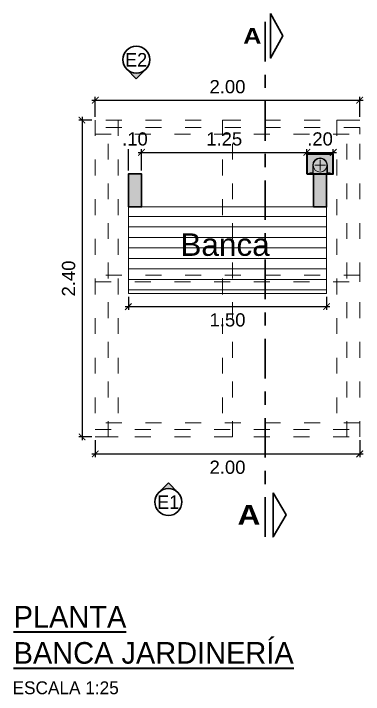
# Model space of a CAD drawing. Header units: millimetres. Extents: x 8.3 to 26.8, y 5.8 to 17.5.
# Drawn here: x 12.44 to 15.09, y 11.84 to 16.99 of the extents above; entities that cross this region are included whole.
import ezdxf

# ---------------------------------------------------------------- set-up
doc = ezdxf.new("R2010")
doc.units = ezdxf.units.MM
for name, pattern in [('ACAD_ISO03W100', [30, 12, -18]), ('ACAD_ISO04W100', [30, 24, -3, 0, -3]), ('ACAD_ISO10W100', [18, 12, -3, 0, -3]), ('CONTINUA', [0])]:
    doc.linetypes.add(name, pattern=pattern)
doc.layers.get('Defpoints').update_dxf_attribs({"color": 6, "lineweight": 5})
for name, color, linetype, lineweight in [('.', 7, 'Continuous', 0), ('0_COTAS 1', 1, 'Continuous', 15), ('0_TEXTOS 1', 7, 'Continuous', 40), ('0_TEXTOS 2', 6, 'Continuous', 30), ('0_TEXTOS 3', 144, 'Continuous', 20), ('B-COTAS', 3, 'Continuous', 0), ('LEJES', 7, 'ACAD_ISO04W100', 5), ('LEST 02', 5, 'Continuous', 20), ('LEST 03', 7, 'Continuous', 30), ('LMURO ALTO', 7, 'Continuous', 35), ('LPROYECCION', 7, 'ACAD_ISO03W100', 5), ('textos 1', 4, 'Continuous', 40)]:
    doc.layers.add(name, color=color, linetype=linetype, lineweight=lineweight)
doc.layers.add('LHATCH', color=254, linetype='Continuous', lineweight=5, true_color=0xcfcfcf)
doc.layers.add('manzanas', color=2, linetype='Continuous')
doc.styles.add('Agency FB', font='', dxfattribs={"height": 0.13})
doc.styles.add('ARIAL', font='arial.ttf')
doc.styles.add('TEXTO PATRON', font='arial.ttf')
doc.styles.get('Agency FB').set_extended_font_data('Agency FB')
doc.dimstyles.new('03(1-50)', dxfattribs={"dimtxt": 0.1, "dimasz": 0.05, "dimexe": 0.025, "dimexo": 0.025, "dimgap": 0.05, "dimtad": 2, "dimzin": 0, "dimdsep": 46, "dimtxsty": 'TEXTO PATRON', "dimblk": 'ARCHTICK', "dimcen": 0.05, "dimdle": 0.025, "dimazin": 0, "dimtfac": 1, "dimtofl": 0, "dimtmove": 0, "dimatfit": 3, "dimldrblk": 'ARCHTICK', "dimfxl": 1, "dimtolj": 1, "dimtzin": 0, "dimarcsym": 0})

# ---------------------------------------------------------------- blocks, each defined once
blk = doc.blocks.new('ABRAZADERA CNALTA PLUVIAL')
for points in [[(0, 0.065000000001703), (0, 0.1050000000016951)], [(0, 0.065000000001703), (-0.0399999999999921, 0.065000000001703)], [(0, 0.065000000001703), (0, 0.025000000001711)], [(0, 0.065000000001703), (0.0399999999999921, 0.065000000001703)]]:
    blk.add_lwpolyline(points)
at = {"layer": 'LEST 02', "color": 250, "lineweight": 18}
blk.add_line((0.0645573729805449, 0.0080000000000382), (0.07321762701838, 0.0080000000000382), dxfattribs=at)
blk.add_lwpolyline([(0.0823874999994701, 0.0030000000000143), (0.0553874999994548, 0.0030000000000143), (0.0553874999994548, 0.0650000000016462, 0.4142135623730951), (-5.4e-13, 0.120387500001641, 0.4142135623731117), (-0.0553875000005348, 0.0650000000016462), (-0.0553875000005348, 0.0030000000000143), (-0.0823875000005501, 0.0030000000000143), (-0.0823875000005501, 0), (-0.0523875000005205, 0), (-0.0523875000005489, 0.0650000000016462, -0.9999999999999998), (0.0523875000000089, 0.065000000001703), (0.0523874999994689, 2.84e-14), (0.0823874999994701, 2.84e-14)], format="xyb", close=True, dxfattribs=at)
for points in [[(-0.0775477540383918, 0.0030000000000143), (-0.0775477540383918, 0.0080000000000382), (-0.07321762701946, 0.0080000000000382)], [(-0.0645573729815965, 0.0030000000000143), (-0.0645573729815965, 0.0080000000000382), (-0.07321762701946, 0.0080000000000382), (-0.07321762701946, 0.0030000000000143)], [(-0.0645573729815965, 0.0080000000000382), (-0.0602272459626931, 0.0080000000000382), (-0.0602272459626931, 0.0030000000000143)], [(0.0645573729805449, 0.0030000000000427), (0.0645573729805449, 0.0080000000000382), (0.0602272459616131, 0.0080000000000382), (0.0602272459616131, 0.0030000000000427)], [(0.0775477540373117, 0.0030000000000427), (0.0775477540373117, 0.0080000000000382), (0.07321762701838, 0.0080000000000382), (0.07321762701838, 0.0030000000000427)]]:
    blk.add_lwpolyline(points, dxfattribs=at)
at = {"layer": 'LEST 02'}
blk.add_circle((0, 0.065000000001703), 0.0523875000002363, dxfattribs=at)
blk = doc.blocks.new('falsaa1')
at = {"true_color": 0xffffff}
h = blk.add_hatch(color=7, dxfattribs=at)
h.dxf.hatch_style = 1
h.paths.add_polyline_path([(2294.534145767435, 1750.567845352531), (2294.534145767435, 1750.417845352531), (2294.734145767435, 1750.417845352531), (2294.734145767435, 1750.567845352531)])
at = {"layer": 'LMURO ALTO'}
blk.add_lwpolyline([(2294.534145767435, 1750.567845352531), (2294.734145767435, 1750.567845352531), (2294.734145767435, 1750.417845352531), (2294.534145767435, 1750.417845352531)], close=True, dxfattribs=at)
at = {"layer": 'LEST 02', "lineweight": 18, "rotation": 180}
blk.add_blockref('ABRAZADERA CNALTA PLUVIAL', (2294.634145767435, 1750.567845352532), dxfattribs=at)
blk = doc.blocks.new('*D84')
at = {"layer": 'B-COTAS', "color": 0, "lineweight": -2, "transparency": 16777216}
for p, q in [((6.862243173480759, 18.21159216726428), (6.862243173480759, 18.37415375063751)), ((6.962243173480668, 18.21159216726428), (6.962243173480668, 18.37415375063751))]:
    blk.add_line(p, q, dxfattribs=at)
at = {"layer": 'Defpoints', "color": 0, "transparency": 16777216}
for p in [(6.962243173480668, 18.34915375063751), (6.862243173480759, 18.18659216726428), (6.962243173480668, 18.18659216726428)]:
    blk.add_point(p, dxfattribs=at)
at = {"layer": 'B-COTAS', "color": 0, "transparency": 16777216, "insert": (6.912050588207609, 18.45021104940968), "char_height": 0.1, "attachment_point": 5, "style": 'TEXTO PATRON'}
blk.add_mtext('\\A1;.10', dxfattribs=at)
blk = doc.blocks.new('_ArchTick')
at = {"color": 0, "linetype": 'ByBlock', "const_width": 0.15}
blk.add_lwpolyline([(-0.5, -0.5), (0.5, 0.5)], dxfattribs=at)
blk = doc.blocks.new('*D85')
at = {"layer": 'B-COTAS', "color": 0, "lineweight": -2, "transparency": 16777216}
for p, q in [((6.962243173480668, 18.21159216726428), (6.962243173480668, 18.37415375063751)), ((8.212243173479425, 18.34915375063751), (8.212243173479425, 18.37415375063751)), ((6.937243173480668, 18.34915375063751), (8.237243173479426, 18.34915375063751))]:
    blk.add_line(p, q, dxfattribs=at)
at = {"layer": 'Defpoints', "color": 0, "transparency": 16777216}
for p in [(8.212243173479425, 18.34915375063751), (8.212243173479425, 18.33659216726369), (6.962243173480668, 18.18659216726428)]:
    blk.add_point(p, dxfattribs=at)
at = {"layer": 'B-COTAS', "color": 0, "lineweight": -2, "transparency": 16777216, "xscale": 0.05, "yscale": 0.05, "zscale": 0.05, "rotation": 180}
blk.add_blockref('_ArchTick', (6.962243173480668, 18.34915375063751), dxfattribs=at)
at = {"layer": 'B-COTAS', "color": 0, "lineweight": -2, "transparency": 16777216, "xscale": 0.05, "yscale": 0.05, "zscale": 0.05}
blk.add_blockref('_ArchTick', (8.212243173479425, 18.34915375063751), dxfattribs=at)
at = {"layer": 'B-COTAS', "color": 0, "transparency": 16777216, "insert": (7.587243173480047, 18.45021104940968), "char_height": 0.1, "attachment_point": 5, "style": 'TEXTO PATRON'}
blk.add_mtext('\\A1;1.25', dxfattribs=at)
blk = doc.blocks.new('*D86')
at = {"layer": 'B-COTAS', "color": 0, "lineweight": -2, "transparency": 16777216}
for p, q in [((8.212243173479237, 18.34915375063751), (8.212243173479237, 18.37415375063751)), ((8.412243173479055, 18.34915375063751), (8.412243173479055, 18.37415375063751)), ((8.187243173479237, 18.34915375063751), (8.437243173479056, 18.34915375063751))]:
    blk.add_line(p, q, dxfattribs=at)
at = {"layer": 'Defpoints', "color": 0, "transparency": 16777216}
for p in [(8.212243173479237, 18.33659216726369), (8.412243173479055, 18.34915375063751), (8.412243173479055, 18.33659216726369)]:
    blk.add_point(p, dxfattribs=at)
at = {"layer": 'B-COTAS', "color": 0, "lineweight": -2, "transparency": 16777216, "xscale": 0.05, "yscale": 0.05, "zscale": 0.05, "rotation": 180}
blk.add_blockref('_ArchTick', (8.212243173479237, 18.34915375063751), dxfattribs=at)
at = {"layer": 'B-COTAS', "color": 0, "lineweight": -2, "transparency": 16777216, "xscale": 0.05, "yscale": 0.05, "zscale": 0.05}
blk.add_blockref('_ArchTick', (8.412243173479055, 18.34915375063751), dxfattribs=at)
at = {"layer": 'B-COTAS', "color": 0, "transparency": 16777216, "insert": (8.312243173479146, 18.45021104940968), "char_height": 0.1, "attachment_point": 5, "style": 'TEXTO PATRON'}
blk.add_mtext('\\A1;.20', dxfattribs=at)
blk = doc.blocks.new('*D87')
at = {"layer": 'B-COTAS', "color": 0, "lineweight": -2, "transparency": 16777216}
for p, q in [((6.862243173480759, 17.25423671406097), (6.862243173480759, 17.15595929466085)), ((8.36224317348076, 17.25423671406097), (8.36224317348076, 17.15595929466085)), ((6.837243173480759, 17.18095929466085), (8.38724317348076, 17.18095929466085))]:
    blk.add_line(p, q, dxfattribs=at)
at = {"layer": 'Defpoints', "color": 0, "transparency": 16777216}
for p in [(6.862243173480759, 17.27923671406097), (8.36224317348076, 17.27923671406097), (8.36224317348076, 17.18095929466085)]:
    blk.add_point(p, dxfattribs=at)
at = {"layer": 'B-COTAS', "color": 0, "lineweight": -2, "transparency": 16777216, "xscale": 0.05, "yscale": 0.05, "zscale": 0.05, "rotation": 180}
blk.add_blockref('_ArchTick', (6.862243173480759, 17.18095929466085), dxfattribs=at)
at = {"layer": 'B-COTAS', "color": 0, "lineweight": -2, "transparency": 16777216, "xscale": 0.05, "yscale": 0.05, "zscale": 0.05}
blk.add_blockref('_ArchTick', (8.36224317348076, 17.18095929466085), dxfattribs=at)
at = {"layer": 'B-COTAS', "color": 0, "transparency": 16777216, "insert": (7.612243173480759, 17.07990199588868), "char_height": 0.1, "attachment_point": 5, "style": 'TEXTO PATRON'}
blk.add_mtext('\\A1;1.50', dxfattribs=at)
blk = doc.blocks.new('*D88')
at = {"layer": 'B-COTAS', "color": 0, "lineweight": -2, "transparency": 16777216}
for p, q in [((6.511676737695059, 18.61894762048033), (6.51167673769506, 16.16894749520234)), ((6.587243173480763, 18.59394762048033), (6.486676737695058, 18.59394762048033)), ((6.587243173480763, 16.19394749520234), (6.486676737695059, 16.19394749520234))]:
    blk.add_line(p, q, dxfattribs=at)
at = {"layer": 'Defpoints', "color": 0, "transparency": 16777216}
for p in [(6.612243173480763, 18.59394762048033), (6.51167673769506, 16.19394749520234), (6.612243173480763, 16.19394749520234)]:
    blk.add_point(p, dxfattribs=at)
at = {"layer": 'B-COTAS', "color": 0, "lineweight": -2, "transparency": 16777216, "xscale": 0.05, "yscale": 0.05, "zscale": 0.05}
for p, rotation in [((6.511676737695059, 18.59394762048033), 90), ((6.51167673769506, 16.19394749520234), 270)]:
    blk.add_blockref('_ArchTick', p, dxfattribs=dict(at, rotation=rotation))
at = {"layer": 'B-COTAS', "color": 0, "transparency": 16777216, "insert": (6.410619438922894, 17.39394755784133), "char_height": 0.1, "attachment_point": 5, "rotation": 90, "style": 'TEXTO PATRON'}
blk.add_mtext('\\A1;2.40', dxfattribs=at)
blk = doc.blocks.new('*D89')
at = {"layer": 'B-COTAS', "color": 0, "lineweight": -2, "transparency": 16777216}
for p, q in [((6.612243173480759, 18.61894762048032), (6.612243173480759, 18.76996730692112)), ((8.612243173480397, 18.61894762048038), (8.612243173480397, 18.76996730692112)), ((6.587243173480759, 18.74496730692112), (8.637243173480398, 18.74496730692112))]:
    blk.add_line(p, q, dxfattribs=at)
at = {"layer": 'Defpoints', "color": 0, "transparency": 16777216}
for p in [(8.612243173480397, 18.74496730692112), (6.612243173480759, 18.59394762048032), (8.612243173480397, 18.59394762048038)]:
    blk.add_point(p, dxfattribs=at)
at = {"layer": 'B-COTAS', "color": 0, "lineweight": -2, "transparency": 16777216, "xscale": 0.05, "yscale": 0.05, "zscale": 0.05, "rotation": 180}
blk.add_blockref('_ArchTick', (6.612243173480759, 18.74496730692112), dxfattribs=at)
at = {"layer": 'B-COTAS', "color": 0, "lineweight": -2, "transparency": 16777216, "xscale": 0.05, "yscale": 0.05, "zscale": 0.05}
blk.add_blockref('_ArchTick', (8.612243173480397, 18.74496730692112), dxfattribs=at)
at = {"layer": 'B-COTAS', "color": 0, "transparency": 16777216, "insert": (7.612243173480578, 18.84602460569329), "char_height": 0.1, "attachment_point": 5, "style": 'TEXTO PATRON'}
blk.add_mtext('\\A1;2.00', dxfattribs=at)
blk = doc.blocks.new('*D90')
at = {"layer": 'B-COTAS', "color": 0, "lineweight": -2, "transparency": 16777216}
for p, q in [((6.612243173480759, 16.16894749520234), (6.612243173480759, 16.04012982877825)), ((8.612243173480397, 16.16894749520234), (8.612243173480397, 16.04012982877825)), ((6.587243173480759, 16.06512982877825), (8.637243173480398, 16.06512982877825))]:
    blk.add_line(p, q, dxfattribs=at)
at = {"layer": 'Defpoints', "color": 0, "transparency": 16777216}
for p in [(6.612243173480759, 16.19394749520234), (8.612243173480397, 16.19394749520234), (8.612243173480397, 16.06512982877825)]:
    blk.add_point(p, dxfattribs=at)
at = {"layer": 'B-COTAS', "color": 0, "lineweight": -2, "transparency": 16777216, "xscale": 0.05, "yscale": 0.05, "zscale": 0.05, "rotation": 180}
blk.add_blockref('_ArchTick', (6.612243173480759, 16.06512982877825), dxfattribs=at)
at = {"layer": 'B-COTAS', "color": 0, "lineweight": -2, "transparency": 16777216, "xscale": 0.05, "yscale": 0.05, "zscale": 0.05}
blk.add_blockref('_ArchTick', (8.612243173480397, 16.06512982877825), dxfattribs=at)
at = {"layer": 'B-COTAS', "color": 0, "transparency": 16777216, "insert": (7.612243173480578, 15.96407253000608), "char_height": 0.1, "attachment_point": 5, "style": 'TEXTO PATRON'}
blk.add_mtext('\\A1;2.00', dxfattribs=at)
blk = doc.blocks.new('L_ETIQ_ELEV2-flat-1')
at = {"layer": '0_TEXTOS 2'}
h = blk.add_hatch(color=256, dxfattribs=at)
edge = h.paths.add_edge_path()
edge.add_line((-0.1767766952966667, -0.1767766952966667), (0, -0.3535533905933335))
edge.add_line((0, -0.3535533905933335), (0.1767766952966667, -0.1767766952966667))
edge.add_arc((0, 0), 0.250000000000005, 225, 315, ccw=False)
for p, q in [((0, -0.3535533905933335), (-0.1767766952966667, -0.1767766952966667)), ((0, -0.3535533905933335), (-0.1767766952966667, -0.1767766952966667)), ((0.1767766952966667, -0.1767766952966667), (0, -0.3535533905933335)), ((0.1767766952966667, -0.1767766952966667), (0, -0.3535533905933335))]:
    blk.add_line(p, q, dxfattribs=at)
blk.add_circle((0, 0), 0.25, dxfattribs=at)
blk.add_arc((0, 0), 0.250000000000005, 225.0000000001105, 314.9999999998895, dxfattribs=at)
blk = doc.blocks.new('BANCAAA')
at = {"layer": '.', "true_color": 0x939598}
h = blk.add_hatch(color=252, dxfattribs=at)
h.set_gradient(color1=(99, 100, 102), color2=(99, 100, 102))
h.paths.add_polyline_path([(6.862243173480759, 17.93659216726428), (6.962243173480668, 17.93659216726428), (6.962243173480668, 18.18659216726428), (6.862243173480759, 18.18659216726428)])
h = blk.add_hatch(color=252, dxfattribs=at)
h.set_gradient(color1=(99, 100, 102), color2=(99, 100, 102))
h.paths.add_polyline_path([(8.36224317348076, 17.93659216726416), (8.26224317348085, 17.93659216726416), (8.26224317348085, 18.18659216726416), (8.36224317348076, 18.18659216726416)])
h = blk.add_hatch(color=252, dxfattribs=at)
h.set_gradient(color1=(99, 100, 102), color2=(99, 100, 102))
h.paths.add_polyline_path([(8.26224317348085, 17.93659216726416), (8.36224317348076, 17.93659216726416), (8.36224317348076, 18.18659216726416), (8.26224317348085, 18.18659216726416)])
at = {"layer": 'LHATCH', "true_color": 0x636466}
h = blk.add_hatch(dxfattribs=at)
h.set_pattern_fill('ANSI31', color=251, scale=0.025, angle=-45.00000000000002, style=0)
h.set_pattern_definition([(360, (-4374.458718090742, -1648.321042510516), (0, 0.079375), [])])
h.paths.add_polyline_path([(8.36224317348076, 17.93659216726428), (6.862243173480759, 17.93659216726428), (6.862243173480759, 17.27923671406086), (8.36224317348076, 17.27923671406086)])
at = {"layer": 'LEJES', "linetype": 'Continuous', "lineweight": 30, "ltscale": 0.025}
blk.add_lwpolyline([(7.938272086993158, 19.39996829026604), (8.030663722720261, 19.23144489437782), (7.938272086993158, 19.06292149848924)], close=True, dxfattribs=at)
blk.add_lwpolyline([(7.957184046510167, 15.77064987309406), (8.055864355828465, 15.60391363717737), (7.957184046510167, 15.43717740126069), (7.957184046510167, 15.77064987309406)], dxfattribs=at)
at = {"layer": 'LEST 03', "linetype": 'ACAD_ISO10W100', "ltscale": 0.025}
blk.add_lwpolyline([(7.898287397471833, 15.43717740126069), (7.898287397472043, 19.39996829026604)], dxfattribs=at)
at = {"layer": 'LHATCH', "color": 252, "true_color": 0x939598}
blk.add_lwpolyline([(8.36224317348076, 17.93659216726428), (6.862243173480759, 17.93659216726428), (6.862243173480759, 17.27923671406097), (8.36224317348076, 17.27923671406097)], close=True, dxfattribs=at)
at = {"layer": 'LMURO ALTO', "lineweight": 30}
for points in [[(6.862243173480759, 17.93659216726428), (6.962243173480668, 17.93659216726428), (6.962243173480668, 18.18659216726428), (6.862243173480759, 18.18659216726428), (6.862243173480759, 17.93659216726428)], [(8.26224317348085, 17.93659216726416), (8.36224317348076, 17.93659216726416), (8.36224317348076, 18.18659216726416), (8.26224317348085, 18.18659216726416), (8.26224317348085, 17.93659216726416)]]:
    blk.add_lwpolyline(points, dxfattribs=at)
at = {"layer": 'LPROYECCION', "color": 252, "ltscale": 0.01, "true_color": 0x939598}
for points in [[(8.612243173480397, 18.59394762048038), (6.612243173480759, 18.59394762048032), (6.612243173480759, 16.19394749520234), (8.612243173480397, 16.19394749520239)], [(6.709743173480543, 16.19394749522808), (6.709743173480545, 18.59394762048032), (6.78474317348059, 18.59394762048032), (6.784743173480588, 16.19394749517613)], [(7.649743173480603, 16.19394749522811), (7.649743173480601, 18.59394762048035), (7.574743173480555, 18.59394762048035), (7.574743173480557, 16.19394749517615)], [(8.514743173480614, 16.19394749522808), (8.514743173480612, 18.59394762048032), (8.439743173480567, 18.59394762048032), (8.439743173480569, 16.19394749517613)]]:
    blk.add_lwpolyline(points, close=True, dxfattribs=at)
for points in [[(6.612243173480759, 18.48761863200489), (8.612243173480397, 18.4876186320049), (8.612243173480397, 18.53761863200501), (6.612243173480759, 18.53761863200488)], [(6.612243173480759, 17.36894755784146), (8.612243173480397, 17.36894755784133), (8.612243173480397, 17.41894755784144), (6.612243173480759, 17.41894755784145)], [(6.612243173480759, 16.25027648367789), (8.612243173480397, 16.25027648367776), (8.612243173480397, 16.30027648367787), (6.612243173480759, 16.30027648367788)]]:
    blk.add_lwpolyline(points, dxfattribs=at)
at = {"layer": '0_COTAS 1', "xscale": 0.4089090991305437, "yscale": 0.4089090991305437, "zscale": 0.4089090991305437}
blk.add_blockref('L_ETIQ_ELEV2-flat-1', (6.922199180522513, 19.05150756560987), dxfattribs=at)
at = {"layer": '0_COTAS 1', "xscale": 0.4089090991305437, "yscale": 0.4089090991305437, "zscale": 0.4089090991305437, "rotation": 180}
blk.add_blockref('L_ETIQ_ELEV2-flat-1', (7.165263462635163, 15.7019610700148), dxfattribs=at)
at = {"layer": 'manzanas', "xscale": -1, "rotation": 180}
blk.add_blockref('falsaa1', (-2286.321902593956, 1768.754437519795), dxfattribs=at)
at = {"layer": '0_TEXTOS 2', "char_height": 0.1022272747826359, "width": 0.1824980672065379, "attachment_point": 2, "style": 'Agency FB'}
for s, insert in [('\\pxqc;E2', (6.920766653520434, 19.1012064724072)), ('\\pxqc;E1', (7.163830935633084, 15.75165997681214))]:
    blk.add_mtext(s, dxfattribs=dict(at, insert=insert))
at = {"layer": 'LEJES', "lineweight": 0, "ltscale": 0.025, "attachment_point": 5, "style": 'ARIAL'}
for insert, char_height, width in [((7.79986933941266, 19.23144483269509), 0.1190912558953474, 0.2075681277619529), ((7.774326082277372, 15.60391355948561), 0.15, 0.2614400102695475)]:
    blk.add_mtext('{\\fArial Black|b1|i0|c0|p34;A}', dxfattribs=dict(at, insert=insert, char_height=char_height, width=width))
at = {"layer": 'textos 1', "color": 2, "linetype": 'CONTINUA', "lineweight": 20, "insert": (7.931905313005326, 17.56303087275042), "char_height": 0.1707552000000001, "width": 1.610944353936749, "attachment_point": 9, "style": 'ARIAL'}
blk.add_mtext('Banca', dxfattribs=at)
at = {"layer": 'B-COTAS'}
for p1, p2, distance, picture, middle in [((6.612243173480759, 18.59394762048032), (8.612243173480397, 18.59394762048038), 0.15101968644073693, '*D89', (7.612243173480578, 18.84602460569329)), ((6.612243173480759, 18.59394762048032), (6.612243173480759, 16.19394749520234), -0.1005664357856988, '*D88', (6.410619438922894, 17.39394755784133)), ((6.862243173480759, 17.27923671406097), (8.36224317348076, 17.27923671406097), -0.09827741940012302, '*D87', (7.612243173480759, 17.07990199588868)), ((6.612243173480759, 16.19394749520234), (8.612243173480397, 16.19394749520234), -0.12881766642409076, '*D90', (7.612243173480578, 15.96407253000608))]:
    dim = blk.add_aligned_dim(p1=p1, p2=p2, distance=distance, dimstyle='03(1-50)', override={"dimzin": 4, "dimtmove": 1, "dimfxl": 0.2, "dimfxlon": 1}, dxfattribs=at)
    dim.commit()
    dim.dimension.update_dxf_attribs({"geometry": picture, "text_midpoint": middle})
for base, p1, p2, angle, override, picture, middle, dimtype in [((6.962243173480668, 18.34915375063751), (6.862243173480759, 18.18659216726428), (6.962243173480668, 18.18659216726428), 0, {"dimzin": 4, "dimfxl": 0.2, "dimfxlon": 1}, '*D84', (6.912050588207609, 18.34915375063751), 129), ((8.412243173479055, 18.34915375063751), (8.212243173479237, 18.33659216726369), (8.412243173479055, 18.33659216726369), 180, {"dimzin": 4, "dimtmove": 1, "dimfxl": 0.2, "dimfxlon": 1}, '*D86', (8.312243173479146, 18.34915375063751), 128)]:
    dim = blk.add_linear_dim(base=base, p1=p1, p2=p2, angle=angle, dimstyle='03(1-50)', override=override, dxfattribs=at)
    dim.commit()
    dim.dimension.update_dxf_attribs({"geometry": picture, "text_midpoint": middle, "dimtype": dimtype})
dim = blk.add_linear_dim(base=(8.212243173479425, 18.34915375063751), p1=(6.962243173480668, 18.18659216726428), p2=(8.212243173479425, 18.33659216726369), angle=180, dimstyle='03(1-50)', override={"dimzin": 4, "dimtmove": 1, "dimfxl": 0.2, "dimfxlon": 1}, dxfattribs=at)
dim.commit()
dim.dimension.update_dxf_attribs({"geometry": '*D85', "text_midpoint": (7.587243173480047, 18.45021104940968)})

msp = doc.modelspace()

# ---------------------------------------------------------------- block references
msp.add_blockref('BANCAAA', (6.450403849517552, -2.40526612751077))

# ---------------------------------------------------------------- texts
at = {"layer": '0_TEXTOS 1', "insert": (12.44490251684356, 12.50849035364892), "char_height": 0.1638517281418588, "width": 5.77661500327189, "attachment_point": 1, "style": 'Agency FB'}
msp.add_mtext('{\\LPLANTA\\PBANCA JARDINERÍA }', dxfattribs=at)
at = {"layer": '0_TEXTOS 3', "insert": (12.43701983002689, 11.83922844068576), "char_height": 0.0973388337587367, "width": 0.9804122232979497, "attachment_point": 7, "style": 'Agency FB'}
msp.add_mtext('\\pxql;ESCALA 1:25', dxfattribs=at)

doc.saveas('drawing.dxf')
